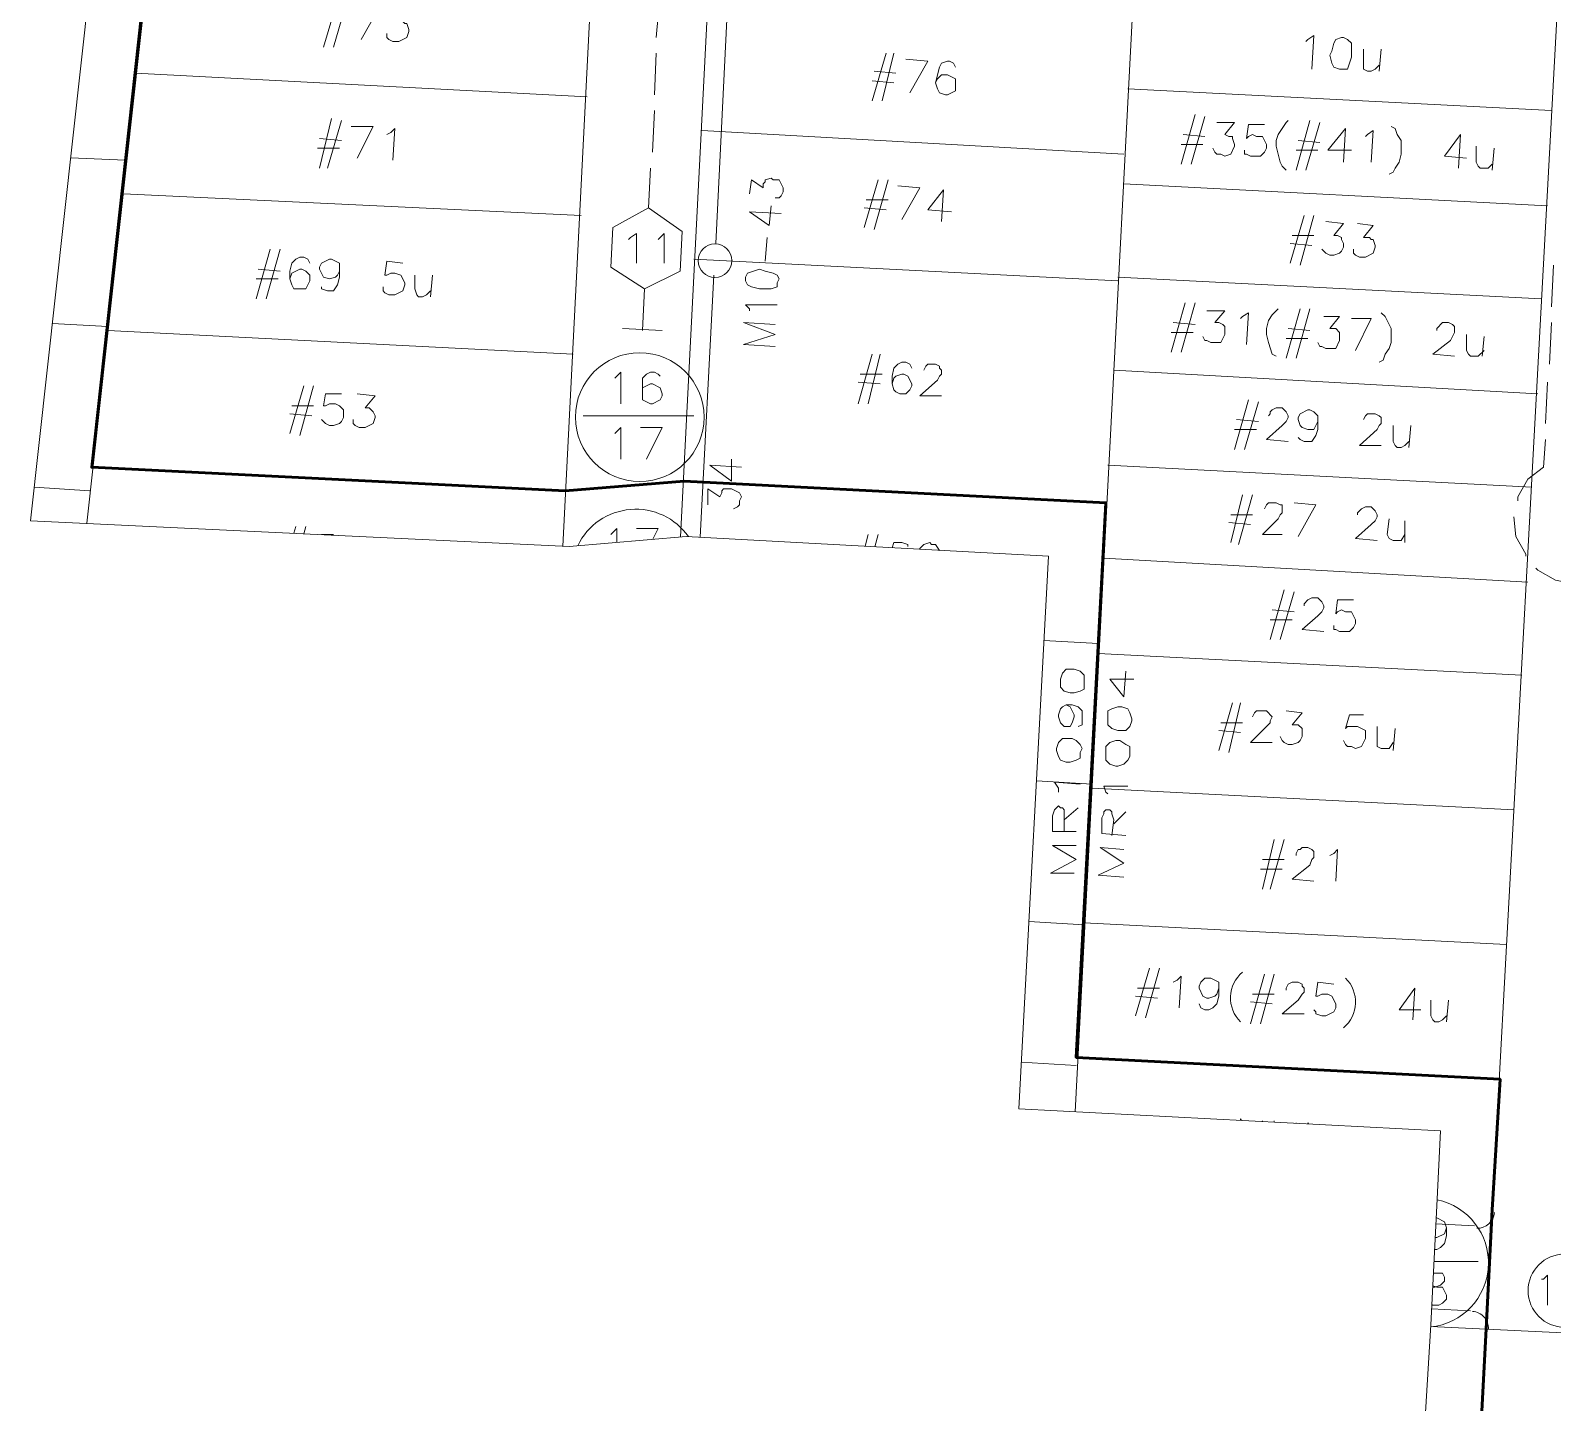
# Model space of a CAD drawing. Header units: millimetres. Extents: x 3.6 to 37.8, y 0.6 to 28.7.
# Drawn here: x 12.4 to 15.604, y 3.483 to 6.372 of the extents above; entities that cross this region are included whole.
import ezdxf

# ---------------------------------------------------------------- set-up
doc = ezdxf.new("R2010")
doc.units = ezdxf.units.MM
for name, color, linetype in [('PDF_0', 7, 'Continuous'), ('PDF_S45$BOUNDARY-NODE', 3, 'Continuous'), ('PDF_S45$Passives-TapOffs', 7, 'Continuous'), ('PDF_S45$POLE', 7, 'Continuous'), ('PDF_S45$strand', 7, 'Continuous'), ('PDF_S45$Symbols-EndOfLine', 7, 'Continuous'), ('PDF_S45$Symbols-SelfTerminating', 7, 'Continuous')]:
    doc.layers.add(name, color=color, linetype=linetype)
for name, color, linetype, true_color in [('PDF_S45$Actives-NodeReceiver', 104, 'Continuous', 0x009525), ('PDF_S45$Cable-565', 23, 'Continuous', 0xdd8a6e), ('PDF_S45$LOTS', 254, 'Continuous', 0xdcdcdc), ('PDF_S45$ROAD', 8, 'Continuous', 0x808080), ('PDF_S45$SDU', 157, 'Continuous', 0x396472)]:
    doc.layers.add(name, color=color, linetype=linetype, true_color=true_color)

msp = doc.modelspace()

# ---------------------------------------------------------------- linework, layer by layer
at = {"layer": 'PDF_0', "lineweight": 9}
msp.add_lwpolyline([(15.9358, 1.8123), (15.4979, 2.0166), (15.2811, 2.0625), (14.3763, 2.1083), (14.443, 3.3468), (15.327, 3.3009), (15.3478, 3.647), (15.3603, 3.8972), (15.3687, 4.0556), (14.4805, 4.1015), (14.543, 5.2649), (13.78, 5.3066), (13.5339, 5.2857), (12.3998, 5.3399), (12.8251, 9.1845)], dxfattribs=at)
at = {"layer": 'PDF_S45$Actives-NodeReceiver', "lineweight": 18}
for points in [[(14.5681, 4.9897), (14.5681, 5.0064), (14.5722, 5.0189), (14.5806, 5.0272), (14.5973, 5.0272), (14.6098, 5.023), (14.6181, 5.0147), (14.6181, 4.9855), (14.6098, 4.9813), (14.5973, 4.9772), (14.5889, 4.9772), (14.5764, 4.9813)], [(14.5889, 4.948), (14.5973, 4.9313), (14.5973, 4.9271), (14.5931, 4.9146), (14.5889, 4.9063), (14.5764, 4.9063), (14.5681, 4.9146), (14.5639, 4.9271), (14.5639, 4.9313), (14.5681, 4.9438), (14.5722, 4.948), (14.5806, 4.9521)], [(14.6681, 4.9104), (14.6681, 4.9396), (14.6765, 4.9438), (14.689, 4.948), (14.6973, 4.948), (14.7098, 4.9438), (14.714, 4.9355), (14.7182, 4.923), (14.7182, 4.9188), (14.714, 4.9063), (14.7057, 4.8979), (14.689, 4.8979), (14.6765, 4.9021)], [(14.5597, 4.8562), (14.5597, 4.8604), (14.5639, 4.8729), (14.5722, 4.8813), (14.5931, 4.8813), (14.6014, 4.8771), (14.6098, 4.8687), (14.6139, 4.8604), (14.6098, 4.8521), (14.6098, 4.8396), (14.6014, 4.8354), (14.5889, 4.8312), (14.5806, 4.8312), (14.5681, 4.8354), (14.5639, 4.8437)], [(14.664, 4.8354), (14.664, 4.8646), (14.6723, 4.8729), (14.6848, 4.8771), (14.6932, 4.8771), (14.7057, 4.8687), (14.714, 4.8646), (14.714, 4.8437), (14.7098, 4.8354), (14.7015, 4.8271), (14.689, 4.8229), (14.6848, 4.8229), (14.6723, 4.8271)]]:
    msp.add_lwpolyline(points, close=True, dxfattribs=at)
for points in [[(14.7057, 5.023), (14.7015, 4.9688), (14.6723, 5.0064), (14.7224, 5.0064)], [(14.5806, 4.9521), (14.5931, 4.9521), (14.6056, 4.948), (14.6139, 4.9396), (14.6139, 4.9104), (14.6056, 4.9063)], [(14.5639, 4.7687), (14.5639, 4.777), (14.5556, 4.7895), (14.6098, 4.7854)], [(14.6681, 4.7645), (14.664, 4.7687), (14.6598, 4.7812), (14.7098, 4.7812)], [(14.6014, 4.6853), (14.5514, 4.6853), (14.5514, 4.7186), (14.5556, 4.7311), (14.5639, 4.7395), (14.5681, 4.7353), (14.5722, 4.7353), (14.5764, 4.7311), (14.5764, 4.6853)], [(14.6056, 4.7353), (14.5764, 4.7103)], [(14.7057, 4.6769), (14.6556, 4.6811), (14.6556, 4.7145), (14.6598, 4.7228), (14.6598, 4.727), (14.664, 4.7311), (14.6723, 4.7311), (14.6765, 4.727), (14.6765, 4.7228), (14.6807, 4.7103), (14.6765, 4.6769)], [(14.7057, 4.727), (14.6807, 4.702)], [(14.5973, 4.5977), (14.5472, 4.5977), (14.6014, 4.6269), (14.5514, 4.6561), (14.6014, 4.6561)], [(14.7015, 4.5894), (14.6473, 4.5935), (14.7015, 4.6186), (14.6515, 4.6519), (14.7015, 4.6477)]]:
    msp.add_lwpolyline(points, dxfattribs=at)
at = {"layer": 'PDF_S45$BOUNDARY-NODE', "lineweight": 60}
msp.add_lwpolyline([(14.5514, 3.2217), (15.4396, 3.1716), (15.4646, 3.6386), (15.4771, 3.8888), (15.4938, 4.164), (14.6014, 4.2099), (14.664, 5.3775), (13.7758, 5.4233), (13.5256, 5.4025), (12.529, 5.4525), (12.6541, 6.5909)], dxfattribs=at)
at = {"layer": 'PDF_S45$Cable-565', "lineweight": 13}
for points in [[(13.7174, 6.3574), (13.7258, 6.4491)], [(13.7133, 6.2365), (13.7174, 6.324)], [(13.7091, 6.1155), (13.7133, 6.2031)], [(13.7007, 5.9988), (13.7049, 6.0822)], [(15.6064, 5.8778), (15.6022, 5.7903)], [(15.6022, 5.7569), (15.598, 5.6694)], [(15.5938, 5.6318), (15.5897, 5.5443)], [(15.5897, 5.5109), (15.5855, 5.4525), (15.5521, 5.4275), (15.5313, 5.39), (15.5313, 5.3816)], [(15.548, 5.2649), (15.548, 5.2691), (15.5271, 5.3066), (15.523, 5.3483)], [(15.6522, 5.2065), (15.6105, 5.2148), (15.573, 5.2357), (15.5688, 5.2399)]]:
    msp.add_lwpolyline(points, dxfattribs=at)
at = {"layer": 'PDF_S45$LOTS', "lineweight": 0}
for points in [[(14.599, 4.0954), (14.9058, 9.9726), (14.9434, 10.4146)], [(12.9627, 9.3555), (12.5185, 5.3344)], [(13.5715, 6.2323), (12.6208, 6.2823)], [(14.7098, 6.249), (15.6022, 6.2031)], [(14.7015, 6.1114), (13.8133, 6.1614)], [(12.5999, 6.0988), (12.4843, 6.1038)], [(13.559, 5.9821), (12.5957, 6.028)], [(14.7015, 6.0488), (15.5938, 6.0029)], [(14.689, 5.8445), (13.7966, 5.8904)], [(14.689, 5.8528), (15.5813, 5.807)], [(12.5624, 5.7486), (12.4457, 5.7547)], [(13.5423, 5.6902), (12.5624, 5.7402)], [(14.6807, 5.6568), (15.573, 5.6068)], [(13.5256, 5.4025), (12.529, 5.4525)], [(14.6681, 5.4567), (15.5605, 5.4108)], [(14.664, 5.3775), (13.7758, 5.4233)], [(12.5249, 5.4025), (12.4076, 5.4106)], [(14.6598, 5.2607), (15.5521, 5.2107)], [(14.6473, 5.0814), (14.5335, 5.0873)], [(14.6473, 5.0606), (15.5396, 5.0147)], [(14.6348, 4.7854), (14.5176, 4.7919)], [(14.6348, 4.777), (15.523, 4.7311)], [(14.6181, 4.4893), (14.5017, 4.4959)], [(14.6181, 4.4935), (15.5063, 4.4476)], [(14.6014, 4.1932), (14.4858, 4.1998)], [(14.6014, 4.2099), (15.4938, 4.164)]]:
    msp.add_lwpolyline(points, dxfattribs=at)
at = {"layer": 'PDF_S45$Passives-TapOffs', "lineweight": 9}
msp.add_lwpolyline([(13.7675, 5.8653), (13.6924, 5.8278), (13.6215, 5.8737), (13.6257, 5.9571), (13.7007, 5.9988), (13.7716, 5.9487)], close=True, dxfattribs=at)
for points in [[(13.659, 5.9321), (13.6632, 5.9362), (13.6757, 5.9446), (13.6757, 5.882)], [(13.7216, 5.9321), (13.7341, 5.9446), (13.7341, 5.882)], [(15.5813, 3.7429), (15.5855, 3.7429), (15.5938, 3.7512), (15.5938, 3.6887)]]:
    msp.add_lwpolyline(points, dxfattribs=at)
msp.add_circle((15.6299, 3.7189), 0.0771, dxfattribs=at)
at = {"layer": 'PDF_S45$POLE', "lineweight": 0}
for points in [[(13.9134, 6.028), (13.9176, 6.0572), (13.9426, 6.0405), (13.9426, 6.0488), (13.9468, 6.053), (13.9468, 6.0572), (13.9593, 6.0613), (13.9634, 6.0572), (13.976, 6.0572), (13.9843, 6.0405), (13.9843, 6.0321), (13.9801, 6.0238), (13.976, 6.0196), (13.9676, 6.0196)], [(13.9593, 6.0029), (13.9551, 5.9612), (13.9134, 5.9904), (13.9801, 5.9863)], [(13.9509, 5.9362), (13.9468, 5.8862)], [(13.9134, 5.7819), (13.9134, 5.7861), (13.9051, 5.7945), (13.9718, 5.7945)], [(13.9676, 5.7069), (13.9009, 5.7111), (13.9676, 5.7319), (13.9009, 5.7569), (13.9676, 5.7528)]]:
    msp.add_lwpolyline(points, dxfattribs=at)
msp.add_lwpolyline([(13.9051, 5.8445), (13.9051, 5.8528), (13.9092, 5.8612), (13.9343, 5.8695), (13.9468, 5.8653), (13.9634, 5.8612), (13.9718, 5.857), (13.976, 5.8487), (13.9718, 5.8403), (13.9718, 5.832), (13.9593, 5.8278), (13.9343, 5.8278), (13.9176, 5.832), (13.9092, 5.8362)], close=True, dxfattribs=at)
msp.add_circle((13.8409, 5.8873), 0.0354, dxfattribs=at)
at = {"layer": 'PDF_S45$ROAD', "lineweight": 0}
for points in [[(15.844, 10.6523), (15.4771, 3.8888)], [(13.5204, 5.2864), (13.7591, 9.9893)], [(15.4396, 3.8555), (15.3585, 3.8596)], [(15.3495, 3.6804), (15.4312, 3.6762)], [(15.4646, 3.6386), (15.402, 2.5003)]]:
    msp.add_lwpolyline(points, dxfattribs=at)
msp.add_lwpolyline([(13.7685, 5.3056), (14.0135, 10.0935, -0.312557), (14.0387, 10.1245)], format="xyb", dxfattribs=at)
for centre, start, end in [((15.4464, 3.8857), 267.0886, 356.9073), ((15.4339, 3.6397), 356.9073, 87.0886)]:
    msp.add_arc(centre, 0.0354, start, end, dxfattribs=at)
at = {"layer": 'PDF_S45$SDU', "lineweight": 0}
for points in [[(13.0169, 6.3365), (13.0461, 6.4366)], [(13.0377, 6.3365), (13.0669, 6.4366)], [(13.0878, 6.4241), (13.1336, 6.4199), (13.0961, 6.3532)], [(13.1587, 6.4199), (13.192, 6.4158), (13.1712, 6.3907), (13.1837, 6.3907), (13.1879, 6.3866), (13.192, 6.3866), (13.1962, 6.3741), (13.1962, 6.3699), (13.192, 6.3574), (13.1753, 6.349), (13.1628, 6.349), (13.1545, 6.3532), (13.1503, 6.3574), (13.1503, 6.3657)], [(15.0851, 6.349), (15.0893, 6.3532), (15.1018, 6.3615), (15.0976, 6.2907)], [(14.1719, 6.2239), (14.2011, 6.324)], [(14.1928, 6.2239), (14.2178, 6.324)], [(15.2394, 6.299), (15.2311, 6.2907), (15.2227, 6.2865), (15.2144, 6.2865), (15.2061, 6.2907), (15.2061, 6.3324)], [(15.2394, 6.2865), (15.2436, 6.3324)], [(14.222, 6.2823), (14.1761, 6.2865)], [(14.2428, 6.3115), (14.2887, 6.3073), (14.2512, 6.2406)], [(14.3054, 6.2615), (14.3137, 6.2948), (14.3179, 6.3032), (14.3304, 6.3073), (14.3346, 6.3073), (14.3429, 6.3032), (14.3471, 6.2948)], [(14.2178, 6.2615), (14.1719, 6.2656)], [(13.0086, 6.0822), (13.0336, 6.1864)], [(14.8224, 6.0905), (14.8516, 6.1948)], [(14.8433, 6.0905), (14.8725, 6.1906)], [(13.0252, 6.0822), (13.0544, 6.1822)], [(13.0753, 6.1697), (13.1211, 6.1697), (13.0878, 6.103)], [(13.1503, 6.1531), (13.1587, 6.1572), (13.167, 6.1656), (13.1628, 6.0988)], [(14.8725, 6.1489), (14.8266, 6.1531)], [(14.8975, 6.1781), (14.935, 6.1781), (14.9142, 6.1531), (14.9225, 6.1489), (14.9308, 6.1489), (14.9308, 6.1447), (14.935, 6.1322), (14.935, 6.128), (14.9267, 6.1114), (14.9142, 6.1072), (14.9058, 6.1114), (14.8975, 6.1114), (14.8933, 6.1155), (14.8891, 6.1239)], [(14.9559, 6.1197), (14.9559, 6.1114), (14.96, 6.1114), (14.9684, 6.1072), (14.9892, 6.1072), (14.9976, 6.1155), (15.0017, 6.1239), (15.0017, 6.1322), (14.9934, 6.1489), (14.9809, 6.1489), (14.9725, 6.1531), (14.9642, 6.1489), (14.96, 6.1447), (14.9642, 6.1739), (14.9976, 6.1739)], [(15.0434, 6.078), (15.0351, 6.0863), (15.0309, 6.0947), (15.0226, 6.128), (15.0226, 6.1405), (15.0267, 6.1531), (15.0434, 6.1781), (15.0476, 6.1822)], [(15.0643, 6.078), (15.0935, 6.1822)], [(15.0851, 6.078), (15.1143, 6.1781)], [(15.181, 6.1197), (15.131, 6.1197), (15.1685, 6.1656), (15.1644, 6.0947)], [(15.2102, 6.1489), (15.2144, 6.1531), (15.2269, 6.1614), (15.2227, 6.0947)], [(15.2644, 6.1697), (15.2728, 6.1656), (15.2769, 6.1531), (15.2853, 6.1405), (15.2853, 6.1114), (15.2811, 6.0947), (15.2728, 6.0822), (15.2686, 6.0738), (15.2603, 6.0697)], [(15.4229, 6.103), (15.377, 6.1072), (15.4104, 6.1531), (15.4062, 6.0822)], [(13.0502, 6.1239), (13.0044, 6.1239)], [(13.0544, 6.1405), (13.0086, 6.1447)], [(14.8683, 6.1322), (14.8224, 6.1322)], [(15.1143, 6.1364), (15.0684, 6.1405)], [(15.4771, 6.0905), (15.4688, 6.0822), (15.4521, 6.0822), (15.4479, 6.0863), (15.4437, 6.0947), (15.4437, 6.128)], [(15.4771, 6.078), (15.4813, 6.1239)], [(15.1101, 6.1197), (15.0643, 6.1197)], [(14.1553, 5.9571), (14.1844, 6.0572)], [(14.1761, 5.9529), (14.2053, 6.0572)], [(14.2261, 6.0446), (14.272, 6.0405), (14.2345, 5.9738)], [(14.3387, 5.9904), (14.2887, 5.9946), (14.322, 6.0363), (14.3179, 5.9696)], [(14.2011, 5.9946), (14.1553, 5.9988)], [(14.2053, 6.0155), (14.1594, 6.0155)], [(15.0518, 5.882), (15.081, 5.9821)], [(15.0726, 5.8778), (15.1018, 5.9821)], [(15.1268, 5.9696), (15.1644, 5.9654), (15.1435, 5.9404), (15.1518, 5.9404), (15.1602, 5.9362), (15.1602, 5.9321), (15.1644, 5.9237), (15.1644, 5.9154), (15.1602, 5.907), (15.156, 5.9029), (15.1435, 5.8987), (15.1352, 5.8987), (15.1268, 5.9029), (15.1185, 5.9112)], [(15.1935, 5.9654), (15.2269, 5.9612), (15.2061, 5.9362), (15.2186, 5.9362), (15.2227, 5.9321), (15.2269, 5.9321), (15.2311, 5.9195), (15.2311, 5.9154), (15.2269, 5.9029), (15.2102, 5.8945), (15.1977, 5.8945), (15.1894, 5.8987), (15.1852, 5.9029), (15.1852, 5.9112)], [(15.1018, 5.9404), (15.0559, 5.9404)], [(12.8751, 5.807), (12.9043, 5.9112)], [(12.896, 5.807), (12.9252, 5.9112)], [(15.0976, 5.9195), (15.0518, 5.9237)], [(12.9252, 5.8653), (12.8793, 5.8695)], [(12.946, 5.8487), (12.946, 5.8653), (12.9502, 5.882), (12.9585, 5.8904), (12.9669, 5.8945), (12.9752, 5.8945), (12.9835, 5.8904), (12.9877, 5.882)], [(13.0502, 5.8653), (13.0502, 5.8528), (13.0461, 5.8362), (13.0377, 5.8236), (13.0252, 5.8236), (13.0127, 5.8278), (13.0127, 5.832)], [(13.142, 5.832), (13.142, 5.8236), (13.1462, 5.8195), (13.1545, 5.8153), (13.167, 5.8153), (13.1837, 5.8236), (13.1879, 5.8362), (13.1879, 5.8403), (13.1795, 5.857), (13.167, 5.8612), (13.1587, 5.8612), (13.1503, 5.857), (13.1462, 5.857), (13.1503, 5.8862), (13.1837, 5.882)], [(12.921, 5.8487), (12.8751, 5.8487)], [(13.2421, 5.8236), (13.2337, 5.8153), (13.2254, 5.8111), (13.217, 5.8111), (13.2129, 5.8153), (13.2087, 5.8278), (13.2087, 5.857)], [(13.2421, 5.8111), (13.2462, 5.857)], [(14.8016, 5.6944), (14.8308, 5.7986)], [(14.8224, 5.6944), (14.8516, 5.7986)], [(14.8766, 5.7819), (14.9142, 5.7819), (14.8933, 5.7569), (14.9017, 5.7569), (14.91, 5.7528), (14.9142, 5.7486), (14.9142, 5.7319), (14.9058, 5.7152), (14.885, 5.7152), (14.8766, 5.7194), (14.8725, 5.7194), (14.8683, 5.7277)], [(14.9475, 5.7653), (14.9517, 5.7694), (14.9642, 5.7778), (14.96, 5.7111)], [(15.0226, 5.686), (15.0142, 5.6902), (15.0059, 5.7152), (15.0017, 5.7319), (15.0017, 5.7444), (15.0059, 5.7611), (15.0142, 5.7736), (15.0267, 5.7861)], [(15.0434, 5.6819), (15.0726, 5.7861)], [(15.0643, 5.6819), (15.0935, 5.7861)], [(15.1227, 5.7694), (15.156, 5.7694), (15.1352, 5.7444), (15.1477, 5.7444), (15.156, 5.7361), (15.156, 5.7194), (15.1477, 5.7027), (15.1268, 5.7027), (15.1185, 5.7069), (15.1143, 5.7069), (15.1101, 5.7152)], [(15.2436, 5.7778), (15.2519, 5.7694), (15.2644, 5.7444), (15.2644, 5.7152), (15.2603, 5.7027), (15.2519, 5.6902), (15.2478, 5.6777), (15.2394, 5.6735)], [(14.8516, 5.7528), (14.8057, 5.7569)], [(15.0935, 5.7402), (15.0476, 5.7444)], [(15.181, 5.7653), (15.2227, 5.7653), (15.1894, 5.6985)], [(15.3603, 5.7402), (15.3603, 5.7444), (15.3728, 5.7569), (15.3854, 5.7569), (15.3937, 5.7528), (15.3979, 5.7486), (15.3979, 5.7361), (15.3895, 5.7194), (15.352, 5.6902), (15.3979, 5.686)], [(14.8474, 5.7361), (14.8016, 5.7361)], [(15.0893, 5.7236), (15.0434, 5.7236)], [(15.4604, 5.6985), (15.4479, 5.686), (15.4312, 5.686), (15.4271, 5.6902), (15.4229, 5.6985), (15.4229, 5.7319)], [(15.4562, 5.686), (15.4604, 5.7277)], [(14.1427, 5.586), (14.1719, 5.6902)], [(14.1636, 5.586), (14.1886, 5.6902)], [(14.2136, 5.6277), (14.2136, 5.6443), (14.2178, 5.661), (14.2261, 5.6694), (14.2345, 5.6735), (14.2428, 5.6735), (14.2512, 5.6694), (14.2553, 5.661)], [(14.1928, 5.6485), (14.1469, 5.6485)], [(14.2803, 5.6568), (14.2845, 5.6652), (14.2887, 5.6694), (14.3054, 5.6694), (14.3137, 5.6652), (14.3137, 5.661), (14.3179, 5.6568), (14.3179, 5.6485), (14.3137, 5.6443), (14.3095, 5.636), (14.272, 5.6026), (14.3179, 5.6026)], [(12.946, 5.5234), (12.9752, 5.6235)], [(12.9669, 5.5192), (12.996, 5.6235)], [(14.1886, 5.6277), (14.1427, 5.6318)], [(12.996, 5.5818), (12.9502, 5.5818)], [(13.0127, 5.5526), (13.0211, 5.5443), (13.0294, 5.5401), (13.0377, 5.5401), (13.0502, 5.5443), (13.0544, 5.5484), (13.0586, 5.5568), (13.0586, 5.5735), (13.0502, 5.5818), (13.0419, 5.586), (13.0294, 5.586), (13.0211, 5.5818), (13.0169, 5.5818), (13.0211, 5.6068), (13.0544, 5.6068)], [(13.0878, 5.6068), (13.1253, 5.6026), (13.1045, 5.5776), (13.1128, 5.5776), (13.1211, 5.5693), (13.1253, 5.5609), (13.1253, 5.5568), (13.1211, 5.5443), (13.1045, 5.5359), (13.0919, 5.5359), (13.0836, 5.5401), (13.0794, 5.5443), (13.0794, 5.5526)], [(14.935, 5.4901), (14.9642, 5.5943)], [(14.9559, 5.4901), (14.9851, 5.5901)], [(15.0476, 5.5067), (15.0017, 5.5109), (15.0351, 5.5401), (15.0434, 5.5484), (15.0476, 5.5568), (15.0476, 5.5609), (15.0434, 5.5693), (15.0351, 5.5776), (15.0226, 5.5776), (15.0142, 5.5735), (15.0101, 5.5693), (15.0101, 5.5651), (15.0059, 5.5609)], [(12.9919, 5.5609), (12.946, 5.5651)], [(14.9851, 5.5484), (14.9392, 5.5526)], [(15.1101, 5.5484), (15.1018, 5.5318), (15.0893, 5.5318), (15.0768, 5.5359), (15.0726, 5.5401), (15.0684, 5.5526), (15.0684, 5.5568), (15.0726, 5.5651), (15.0893, 5.5735), (15.0935, 5.5735), (15.1018, 5.5693), (15.1101, 5.5609), (15.1101, 5.5484), (15.1101, 5.5318), (15.106, 5.5192), (15.0976, 5.5067), (15.081, 5.5067), (15.0726, 5.5109), (15.0684, 5.5151)], [(15.2061, 5.5526), (15.2102, 5.5609), (15.2144, 5.5651), (15.2311, 5.5651), (15.2394, 5.5609), (15.2436, 5.5568), (15.2436, 5.5443), (15.2394, 5.5401), (15.2352, 5.5318), (15.1977, 5.4984), (15.2436, 5.4984)], [(14.9809, 5.5318), (14.935, 5.5318)], [(15.302, 5.5067), (15.2936, 5.4984), (15.2853, 5.4942), (15.2769, 5.4942), (15.2728, 5.4984), (15.2686, 5.5067), (15.2686, 5.5401)], [(15.302, 5.4942), (15.3061, 5.5401)], [(14.9267, 5.2941), (14.9517, 5.3941)], [(14.9434, 5.2899), (14.9725, 5.3941)], [(14.9725, 5.3525), (14.9267, 5.3525)], [(14.9976, 5.365), (15.0017, 5.3733), (15.0059, 5.3775), (15.0226, 5.3775), (15.0309, 5.3733), (15.0351, 5.3733), (15.0351, 5.3566), (15.0309, 5.3525), (15.0267, 5.3441), (14.9934, 5.3108), (15.0351, 5.3108)], [(15.0601, 5.3775), (15.106, 5.3733), (15.0684, 5.3066)], [(15.1935, 5.3525), (15.1935, 5.3566), (15.2019, 5.365), (15.2102, 5.3691), (15.2227, 5.3691), (15.2311, 5.3608), (15.2352, 5.3525), (15.2352, 5.3483), (15.2311, 5.3399), (15.2227, 5.3316), (15.1894, 5.3024), (15.2352, 5.2982)], [(12.9546, 5.3135), (12.9585, 5.3274)], [(12.9752, 5.3125), (12.9794, 5.3274)], [(14.9684, 5.3316), (14.9225, 5.3358)], [(15.2936, 5.3108), (15.2853, 5.2982), (15.2686, 5.2982), (15.2603, 5.3024), (15.2561, 5.3108), (15.2603, 5.3441)], [(15.2936, 5.2941), (15.2936, 5.3399)], [(13.0124, 5.3108), (13.0377, 5.3108)], [(14.1574, 5.286), (14.1636, 5.3108)], [(14.1772, 5.2849), (14.1844, 5.3108)], [(14.2141, 5.2829), (14.2178, 5.2941), (14.2345, 5.2941), (14.247, 5.2899), (14.247, 5.2857)], [(14.2715, 5.2797), (14.272, 5.2816), (14.2803, 5.2899), (14.2929, 5.2941), (14.297, 5.2899), (14.3054, 5.2899), (14.3137, 5.2774)], [(15.0101, 5.0898), (15.0393, 5.194)], [(15.0309, 5.0898), (15.0601, 5.1898)], [(15.081, 5.1606), (15.081, 5.1648), (15.0893, 5.1731), (15.0976, 5.1773), (15.1101, 5.1773), (15.1185, 5.169), (15.1227, 5.1606), (15.1227, 5.1565), (15.1185, 5.1481), (15.1101, 5.1398), (15.0768, 5.1106), (15.1227, 5.1064)], [(15.1435, 5.1189), (15.1435, 5.1106), (15.1477, 5.1106), (15.156, 5.1064), (15.1769, 5.1064), (15.1852, 5.1148), (15.1894, 5.1231), (15.1894, 5.1314), (15.181, 5.1481), (15.1685, 5.1481), (15.1602, 5.1523), (15.1518, 5.1481), (15.1477, 5.144), (15.1518, 5.1731), (15.1852, 5.1731)], [(15.0559, 5.1314), (15.0101, 5.1314)], [(15.0601, 5.1481), (15.0142, 5.1523)], [(14.9017, 4.8562), (14.9308, 4.9563)], [(14.9225, 4.8521), (14.9475, 4.9563)], [(14.9725, 4.9271), (14.9767, 4.9355), (14.9809, 4.9396), (15.0017, 4.9396), (15.0142, 4.9271), (15.0101, 4.9188), (15.0101, 4.9146), (14.9684, 4.8729), (15.0142, 4.8729)], [(15.0434, 4.9396), (15.0768, 4.9355), (15.0559, 4.9104), (15.0684, 4.9104), (15.0768, 4.9021), (15.0768, 4.8854), (15.0726, 4.8771), (15.0684, 4.8729), (15.0559, 4.8687), (15.0476, 4.8687), (15.0393, 4.8729), (15.0351, 4.8771), (15.0309, 4.8854)], [(14.9517, 4.9146), (14.9058, 4.9146)], [(15.1644, 4.8771), (15.1685, 4.8687), (15.1727, 4.8646), (15.181, 4.8646), (15.1894, 4.8604), (15.2019, 4.8646), (15.2102, 4.8813), (15.2102, 4.8979), (15.1935, 4.9063), (15.1727, 4.9063), (15.1685, 4.9021), (15.1769, 4.9313), (15.2061, 4.9313)], [(15.2686, 4.8729), (15.2603, 4.8604), (15.2436, 4.8604), (15.2352, 4.8646), (15.2352, 4.9063)], [(14.9475, 4.8938), (14.9017, 4.8979)], [(15.2686, 4.8562), (15.2728, 4.9021)], [(14.9934, 4.5644), (15.0184, 4.6686)], [(15.0101, 4.5644), (15.0393, 4.6686)], [(15.0643, 4.6352), (15.0643, 4.6394), (15.0684, 4.6477), (15.0726, 4.6477), (15.0768, 4.6519), (15.0893, 4.6519), (15.0976, 4.6477), (15.1018, 4.6436), (15.1018, 4.6311), (15.0976, 4.6269), (15.0935, 4.6144), (15.0559, 4.5852), (15.1018, 4.581)], [(15.1352, 4.6352), (15.1435, 4.6394), (15.1518, 4.6477), (15.1477, 4.581)], [(15.0393, 4.6269), (14.9934, 4.6269)], [(15.0351, 4.6061), (14.9892, 4.6061)], [(14.7265, 4.2975), (14.7557, 4.3976)], [(14.7474, 4.2933), (14.7766, 4.3976)], [(14.8057, 4.3684), (14.8141, 4.3725), (14.8224, 4.3809), (14.8183, 4.3142)], [(14.9684, 4.2808), (14.9976, 4.385)], [(14.9892, 4.2808), (15.0184, 4.385)], [(15.0434, 4.3517), (15.0434, 4.3559), (15.0476, 4.3642), (15.0559, 4.3684), (15.0684, 4.3684), (15.0768, 4.3642), (15.0768, 4.36), (15.081, 4.3559), (15.081, 4.3475), (15.0768, 4.3434), (15.0684, 4.3308), (15.0351, 4.3017), (15.081, 4.3017)], [(15.1018, 4.31), (15.106, 4.3058), (15.106, 4.3017), (15.1185, 4.2975), (15.1268, 4.2975), (15.1435, 4.3058), (15.1477, 4.3142), (15.1477, 4.3225), (15.1393, 4.3392), (15.131, 4.3434), (15.1185, 4.3434), (15.1101, 4.3392), (15.106, 4.3392), (15.1101, 4.3684), (15.1435, 4.3642)], [(14.7724, 4.335), (14.7265, 4.3392)], [(14.7766, 4.3559), (14.7307, 4.3559)], [(14.9017, 4.3559), (14.9017, 4.3392), (14.8975, 4.3225), (14.8891, 4.3142), (14.8808, 4.31), (14.8725, 4.31), (14.8641, 4.3142), (14.86, 4.3225)], [(15.0142, 4.3225), (14.9684, 4.3267)], [(15.0184, 4.3434), (14.9725, 4.3434)], [(15.327, 4.31), (15.2811, 4.31), (15.3145, 4.3559), (15.3103, 4.2891)], [(15.3812, 4.2975), (15.3728, 4.2891), (15.3645, 4.285), (15.3562, 4.285), (15.352, 4.2891), (15.3478, 4.2975), (15.3478, 4.3308)], [(15.3812, 4.285), (15.3854, 4.3308)], [(14.9473, 4.0774), (14.9475, 4.0807), (14.9495, 4.0773)], [(14.9933, 4.075), (14.9934, 4.0765)], [(15.0182, 4.0737), (15.0184, 4.0765)], [(15.0642, 4.0714), (15.0643, 4.0723)], [(15.0892, 4.0701), (15.0893, 4.0723), (15.0907, 4.07)], [(15.1351, 4.0677), (15.1352, 4.0681)]]:
    msp.add_lwpolyline(points, dxfattribs=at)
for points in [[(15.1602, 6.3574), (15.1644, 6.3574), (15.1727, 6.3532), (15.181, 6.3449), (15.181, 6.3157), (15.1727, 6.2907), (15.156, 6.2907), (15.1435, 6.2948), (15.1393, 6.3032), (15.1352, 6.3199), (15.1393, 6.3282), (15.1435, 6.3449), (15.1477, 6.3532)], [(14.3095, 6.2698), (14.3179, 6.2782), (14.3304, 6.2782), (14.3471, 6.2698), (14.3471, 6.2448), (14.3304, 6.2365), (14.3262, 6.2365), (14.3137, 6.2406), (14.3095, 6.249), (14.3054, 6.2615)], [(12.9502, 5.8612), (12.9669, 5.8695), (12.971, 5.8695), (12.9794, 5.8653), (12.9877, 5.857), (12.9877, 5.8445), (12.9794, 5.8278), (12.9543, 5.8278), (12.9502, 5.8362), (12.946, 5.8487)], [(13.0461, 5.857), (13.0419, 5.8528), (13.0294, 5.8487), (13.0169, 5.8528), (13.0086, 5.8695), (13.0086, 5.8737), (13.0127, 5.882), (13.0294, 5.8904), (13.0336, 5.8904), (13.0502, 5.882), (13.0502, 5.8653)], [(14.2178, 5.6402), (14.222, 5.6443), (14.2345, 5.6485), (14.2387, 5.6485), (14.247, 5.6443), (14.2553, 5.6277), (14.2553, 5.6235), (14.2512, 5.6151), (14.2428, 5.6068), (14.2303, 5.6068), (14.222, 5.611), (14.2178, 5.6151), (14.2136, 5.6277)], [(14.8975, 4.3434), (14.8933, 4.3392), (14.8808, 4.335), (14.8766, 4.335), (14.8683, 4.3392), (14.86, 4.3559), (14.86, 4.36), (14.8641, 4.3684), (14.8725, 4.3767), (14.885, 4.3767), (14.9017, 4.3684), (14.9017, 4.3559)]]:
    msp.add_lwpolyline(points, close=True, dxfattribs=at)
for centre, radius, start, end in [((14.9961, 4.3352), 0.0699, 129.4451, 225.9737), ((15.1189, 4.3265), 0.0706, 310.0668, 45.3519)]:
    msp.add_arc(centre, radius, start, end, dxfattribs=at)
at = {"layer": 'PDF_S45$strand', "color": 254, "lineweight": 0, "true_color": 0xdcdcdc}
for points in [[(13.9051, 7.1955), (13.8425, 5.9237)], [(13.8383, 5.857), (13.8094, 5.305)], [(15.7148, 3.6261), (15.3476, 3.6436)]]:
    msp.add_lwpolyline(points, dxfattribs=at)
at = {"layer": 'PDF_S45$strand', "lineweight": 0}
for points in [[(13.8759, 5.4692), (13.8759, 5.4233), (13.83, 5.4567), (13.8967, 5.4525)], [(13.8258, 5.3733), (13.8258, 5.4067), (13.8509, 5.39), (13.855, 5.3983), (13.855, 5.4025), (13.8592, 5.4067), (13.8759, 5.4067), (13.8926, 5.3983), (13.8967, 5.39), (13.8926, 5.3816), (13.8926, 5.3733), (13.8884, 5.3691), (13.88, 5.365)]]:
    msp.add_lwpolyline(points, dxfattribs=at)
at = {"layer": 'PDF_S45$Symbols-EndOfLine', "lineweight": 9}
for points in [[(13.6299, 5.6402), (13.6424, 5.6527), (13.6424, 5.586)], [(13.6882, 5.6193), (13.6882, 5.5943), (13.7049, 5.586), (13.7091, 5.586), (13.7258, 5.5943), (13.7299, 5.6026), (13.7299, 5.6068), (13.7258, 5.6193), (13.7091, 5.6277), (13.7049, 5.6277), (13.6882, 5.6193), (13.6882, 5.6402), (13.6966, 5.6485), (13.7049, 5.6527), (13.7133, 5.6527), (13.7216, 5.6485), (13.7258, 5.6443)], [(13.6299, 5.5234), (13.6424, 5.5359), (13.6424, 5.4692)], [(13.6841, 5.5359), (13.7299, 5.5359), (13.6966, 5.4692)], [(13.6215, 5.3108), (13.634, 5.3233), (13.634, 5.2942)], [(13.6757, 5.3233), (13.7216, 5.3233), (13.7103, 5.3007)], [(15.3591, 3.8722), (15.3603, 3.8722), (15.377, 3.8638), (15.3812, 3.8513), (15.3812, 3.8346), (15.377, 3.818), (15.3687, 3.8096), (15.3603, 3.8054), (15.3557, 3.8054)], [(15.3812, 3.8513), (15.377, 3.8388), (15.3603, 3.8305), (15.357, 3.8305)], [(15.3532, 3.7554), (15.3728, 3.7554), (15.377, 3.7471), (15.377, 3.7387), (15.3687, 3.7304), (15.3562, 3.7262), (15.3518, 3.7262)], [(15.35, 3.6897), (15.352, 3.6887), (15.3645, 3.6887), (15.3728, 3.6929), (15.3812, 3.7012), (15.3812, 3.7095), (15.3728, 3.7262), (15.3603, 3.7262), (15.3519, 3.729)]]:
    msp.add_lwpolyline(points, dxfattribs=at)
at = {"layer": 'PDF_S45$Symbols-EndOfLine', "color": 15, "lineweight": 0, "true_color": 0x954a4a}
for points in [[(13.7966, 5.5609), (13.5631, 5.5609)], [(15.4479, 3.7804), (15.3545, 3.7804)]]:
    msp.add_lwpolyline(points, dxfattribs=at)
msp.add_circle((13.6825, 5.5579), 0.1355, dxfattribs=at)
for centre, start, end in [((13.6741, 5.2285), 35.0447, 154.2958), ((15.3338, 3.7773), 275.8322, 78.4089)]:
    msp.add_arc(centre, 0.1355, start, end, dxfattribs=at)
at = {"layer": 'PDF_S45$Symbols-SelfTerminating', "lineweight": 9}
for points in [[(13.6882, 5.7402), (13.6924, 5.8278)], [(13.7299, 5.7402), (13.6465, 5.7444)]]:
    msp.add_lwpolyline(points, dxfattribs=at)

doc.saveas('drawing.dxf')
